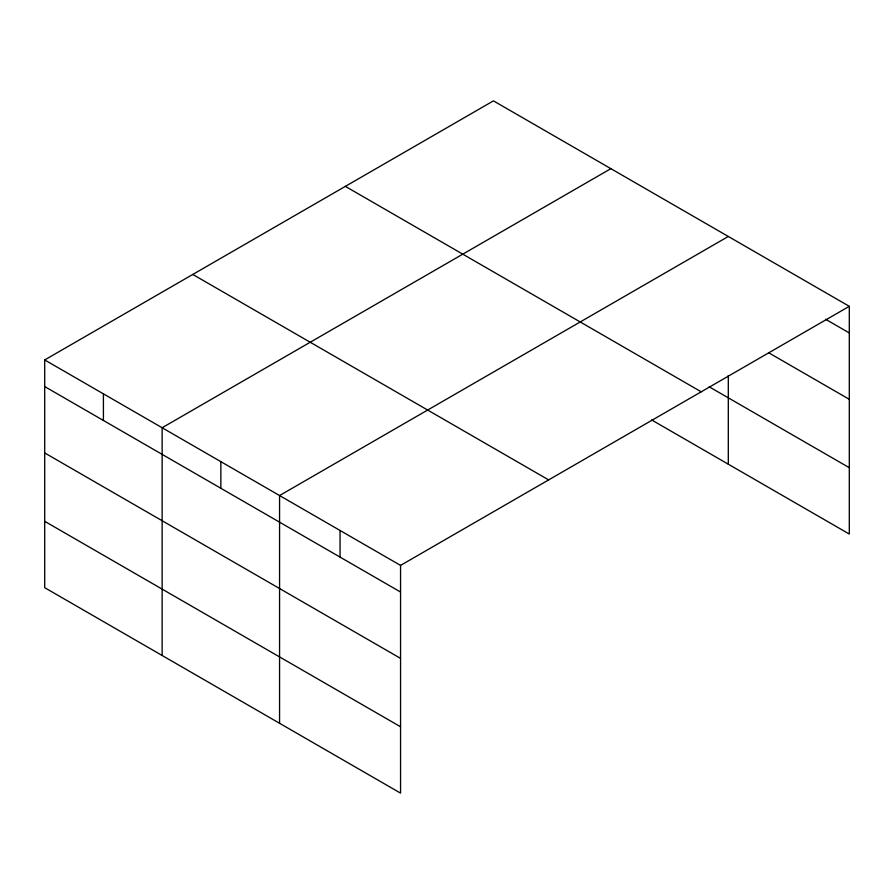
<?xml version="1.0" encoding="UTF-8"?>
<svg xmlns="http://www.w3.org/2000/svg" width="894" height="894" viewBox="0 0 894 894"><rect width="100%" height="100%" fill="white"/><g stroke="black" fill="none" stroke-linecap="round" stroke-linejoin="round"><path stroke-width="1.34" d="M849.3 306.318L493.443 100.866L44.7 359.947L44.7 587.682L400.557 793.134L400.557 565.399L849.3 306.318L849.3 534.053L651.614 419.923M610.87 168.664L162.138 427.745L162.138 655.481M728.308 236.463L279.565 495.544L279.565 723.28M825.575 319.247L849.3 332.948M768.639 352.739L849.3 399.316M709.132 386.767L849.3 467.696M345.352 186.365L701.22 391.818M192.78 274.447L548.648 479.899M44.7 359.947L400.557 565.399M44.7 386.566L400.557 592.029M44.7 452.934L400.557 658.386M44.7 521.314L400.557 726.766M728.308 375.514L728.308 464.198M340.066 530.466L340.066 557.096M220.852 461.639L220.852 488.269M103.413 393.841L103.413 420.471"/></g></svg>
